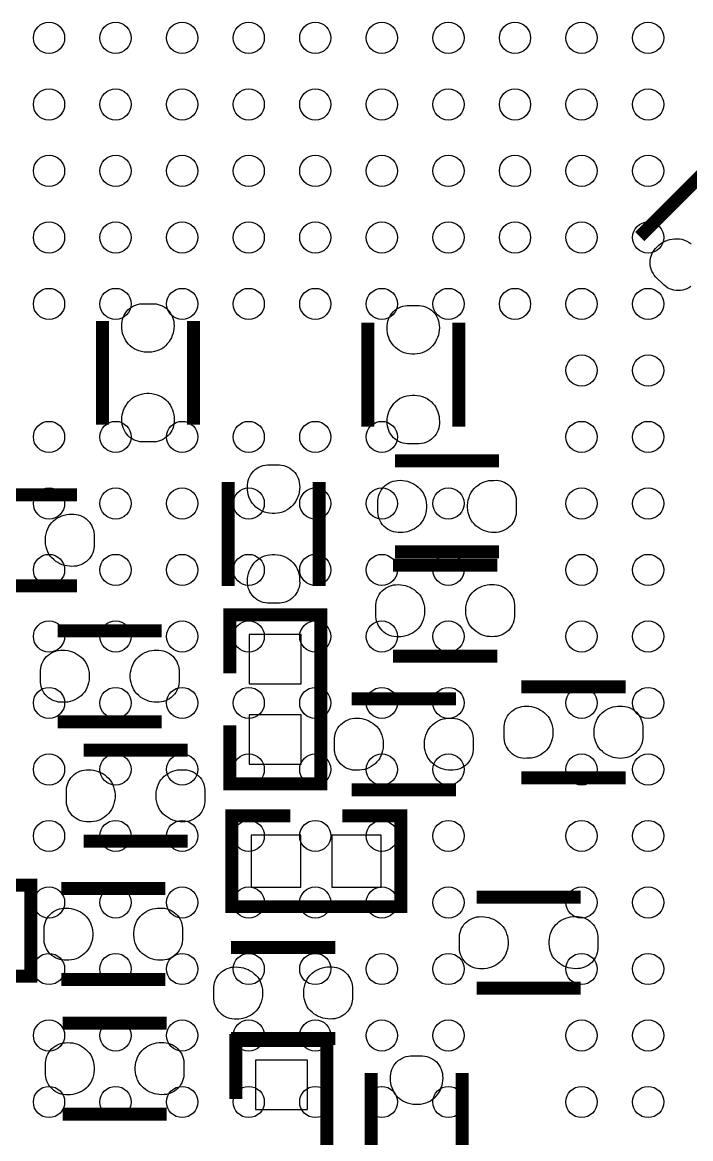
# Model space of a CAD drawing. Extents: x -0.1 to 50, y -4 to 55.
# Drawn here: x 21.72 to 28.24, y 26.01 to 36.92 of the extents above; entities that cross this region are included whole.
import ezdxf

# ---------------------------------------------------------------- set-up
doc = ezdxf.new("R2010")
doc.units = 0
for name, color, linetype in [('PG_ASSEMBLY_BOTTOM', 40, 'CONTINUOUS'), ('PIN_BOTTOM', 242, 'CONTINUOUS'), ('PIN_TOP', 84, 'CONTINUOUS')]:
    doc.layers.add(name, color=color, linetype=linetype)

msp = doc.modelspace()

# ---------------------------------------------------------------- linework, layer by layer
at = {"layer": 'PG_ASSEMBLY_BOTTOM', "const_width": 0.127}
for points in [[(28.465526, 35.547808), (27.74696, 34.829242)], [(22.500082, 34.005774), (22.500082, 32.989774)], [(23.389082, 32.989774), (23.389082, 34.005774)], [(25.090882, 33.988248), (25.090882, 32.972248)], [(25.979882, 32.972248), (25.979882, 33.988248)], [(26.373582, 32.636714), (25.357582, 32.636714)], [(23.726648, 32.430466), (23.726648, 31.414466)], [(24.615648, 31.414466), (24.615648, 32.430466)], [(22.250146, 32.30499), (21.234146, 32.30499)], [(25.357582, 31.747714), (26.373582, 31.747714)], [(26.35504, 31.617412), (25.33904, 31.617412)], [(21.234146, 31.41599), (22.250146, 31.41599)], [(23.743158, 30.052772), (23.743158, 29.481272), (24.632158, 29.481272), (24.632158, 31.132272), (23.743158, 31.132272), (23.743158, 30.560772)], [(23.079964, 30.976824), (22.063964, 30.976824)], [(25.33904, 30.728412), (26.35504, 30.728412)], [(27.608022, 30.4292), (26.592022, 30.4292)], [(25.951434, 30.31236), (24.935434, 30.31236)], [(22.063964, 30.087824), (23.079964, 30.087824)], [(23.331424, 29.808424), (22.315424, 29.808424)], [(26.592022, 29.5402), (27.608022, 29.5402)], [(24.935434, 29.42336), (25.951434, 29.42336)], [(24.334216, 29.169106), (23.762716, 29.169106), (23.762716, 28.280106), (25.413716, 28.280106), (25.413716, 29.169106), (24.842216, 29.169106)], [(22.315424, 28.919424), (23.331424, 28.919424)], [(21.228558, 27.599894), (21.800058, 27.599894), (21.800058, 28.488894), (20.149058, 28.488894), (20.149058, 27.599894), (20.720558, 27.599894)], [(23.113746, 28.456128), (22.097746, 28.456128)], [(27.169618, 28.372816), (26.153618, 28.372816)], [(24.772874, 27.880818), (23.756874, 27.880818)], [(22.097746, 27.567128), (23.113746, 27.567128)], [(26.153618, 27.483816), (27.169618, 27.483816)], [(23.128224, 27.141424), (22.112224, 27.141424)], [(23.756874, 26.991818), (24.772874, 26.991818)], [(23.802848, 25.89149), (23.802848, 25.31999), (24.691848, 25.31999), (24.691848, 26.97099), (23.802848, 26.97099), (23.802848, 26.39949)], [(25.123648, 26.653236), (25.123648, 25.637236)], [(26.012648, 25.637236), (26.012648, 26.653236)], [(22.112224, 26.252424), (23.128224, 26.252424)]]:
    msp.add_lwpolyline(points, dxfattribs=at)
at = {"layer": 'PIN_BOTTOM'}
msp.add_lwpolyline([(28.245308, 34.341308), (28.22702, 34.32937), (28.20797, 34.319464), (28.187396, 34.31159), (28.166568, 34.305748), (28.145232, 34.302446), (28.123388, 34.301176), (28.101544, 34.302192), (28.080208, 34.305748), (28.059126, 34.311336), (28.038806, 34.318956), (28.019248, 34.328862), (28.001214, 34.3408), (27.984196, 34.354516), (27.9019, 34.437066), (27.888184, 34.453576), (27.8765, 34.47161), (27.866594, 34.490914), (27.858974, 34.510726), (27.853132, 34.531554), (27.849576, 34.55289), (27.848306, 34.574226), (27.849322, 34.595816), (27.852624, 34.616898), (27.857958, 34.637726), (27.865324, 34.658046), (27.874976, 34.67735), (27.88666, 34.695384), (27.899868, 34.712402), (27.91587, 34.730182), (27.93365, 34.746184), (27.9527, 34.760916), (27.973274, 34.77387), (27.994864, 34.784792), (28.017216, 34.793682), (28.040076, 34.80054), (28.063698, 34.805366), (28.087574, 34.807906), (28.111704, 34.808668), (28.135834, 34.80689), (28.159456, 34.802826), (28.18384, 34.794698), (28.207208, 34.784284), (28.229306, 34.771838), (28.250642, 34.75736)], dxfattribs=at)
for points in [[(23.198328, 33.980374), (23.199598, 33.956244), (23.198328, 33.932368), (23.19528, 33.908492), (23.189946, 33.88487), (23.182326, 33.86201), (23.172928, 33.839912), (23.161498, 33.81883), (23.14829, 33.798764), (23.13305, 33.779968), (23.11654, 33.762442), (23.098252, 33.746694), (23.078694, 33.732724), (23.055834, 33.721294), (23.031958, 33.71215), (23.00732, 33.705292), (22.982174, 33.700466), (22.956774, 33.69818), (22.931374, 33.69818), (22.905974, 33.700466), (22.880828, 33.705292), (22.85619, 33.71215), (22.832314, 33.721294), (22.809454, 33.732724), (22.789642, 33.746186), (22.7711, 33.761426), (22.754082, 33.778444), (22.738842, 33.79724), (22.72538, 33.817052), (22.71395, 33.838388), (22.704552, 33.860486), (22.69744, 33.883346), (22.692614, 33.906968), (22.690074, 33.930844), (22.68982, 33.954974), (22.689566, 33.976818), (22.691852, 33.998408), (22.69617, 34.019744), (22.702774, 34.040318), (22.711664, 34.060384), (22.722332, 34.07918), (22.735032, 34.096706), (22.74951, 34.112962), (22.765766, 34.127694), (22.783292, 34.140394), (22.802088, 34.151316), (22.8219, 34.160206), (22.842728, 34.167064), (22.864064, 34.171382), (22.885654, 34.173668), (23.00224, 34.173668), (23.023576, 34.171636), (23.044658, 34.167064), (23.065232, 34.16046), (23.08479, 34.151824), (23.103586, 34.141156), (23.121112, 34.12871), (23.137114, 34.114486), (23.151592, 34.098484), (23.164292, 34.081212), (23.175214, 34.06267), (23.184358, 34.043112), (23.191216, 34.022792), (23.195788, 34.00171)], [(25.789128, 33.962848), (25.790398, 33.938718), (25.789128, 33.914842), (25.78608, 33.890966), (25.780746, 33.867344), (25.773126, 33.844484), (25.763728, 33.822386), (25.752298, 33.801304), (25.73909, 33.781238), (25.72385, 33.762442), (25.70734, 33.744916), (25.689052, 33.729168), (25.669494, 33.715198), (25.646634, 33.703768), (25.622758, 33.694624), (25.59812, 33.687766), (25.572974, 33.68294), (25.547574, 33.680654), (25.522174, 33.680654), (25.496774, 33.68294), (25.471628, 33.687766), (25.44699, 33.694624), (25.423114, 33.703768), (25.400254, 33.715198), (25.380442, 33.72866), (25.3619, 33.7439), (25.344882, 33.760918), (25.329642, 33.779714), (25.31618, 33.799526), (25.30475, 33.820862), (25.295352, 33.84296), (25.28824, 33.86582), (25.283414, 33.889442), (25.280874, 33.913318), (25.28062, 33.937448), (25.280366, 33.959292), (25.282652, 33.980882), (25.28697, 34.002218), (25.293574, 34.022792), (25.302464, 34.042858), (25.313132, 34.061654), (25.325832, 34.07918), (25.34031, 34.095436), (25.356566, 34.110168), (25.374092, 34.122868), (25.392888, 34.13379), (25.4127, 34.14268), (25.433528, 34.149538), (25.454864, 34.153856), (25.476454, 34.156142), (25.59304, 34.156142), (25.614376, 34.15411), (25.635458, 34.149538), (25.656032, 34.142934), (25.67559, 34.134298), (25.694386, 34.12363), (25.711912, 34.111184), (25.727914, 34.09696), (25.742392, 34.080958), (25.755092, 34.063686), (25.766014, 34.045144), (25.775158, 34.025586), (25.782016, 34.005266), (25.786588, 33.984184)], [(22.690836, 33.015174), (22.689566, 33.039304), (22.690836, 33.06318), (22.693884, 33.087056), (22.699218, 33.110678), (22.706838, 33.133538), (22.716236, 33.155636), (22.727666, 33.176718), (22.740874, 33.196784), (22.756114, 33.21558), (22.772624, 33.233106), (22.790912, 33.248854), (22.81047, 33.262824), (22.83333, 33.274254), (22.857206, 33.283398), (22.881844, 33.290256), (22.90699, 33.295082), (22.93239, 33.297368), (22.95779, 33.297368), (22.98319, 33.295082), (23.008336, 33.290256), (23.032974, 33.283398), (23.05685, 33.274254), (23.07971, 33.262824), (23.099522, 33.249362), (23.118064, 33.234122), (23.135082, 33.217104), (23.150322, 33.198308), (23.163784, 33.178496), (23.175214, 33.15716), (23.184612, 33.135062), (23.191724, 33.112202), (23.19655, 33.08858), (23.19909, 33.064704), (23.199344, 33.040574), (23.199598, 33.01873), (23.197312, 32.99714), (23.192994, 32.975804), (23.18639, 32.95523), (23.1775, 32.935164), (23.166832, 32.916368), (23.154132, 32.898842), (23.139654, 32.882586), (23.123398, 32.867854), (23.105872, 32.855154), (23.087076, 32.844232), (23.067264, 32.835342), (23.046436, 32.828484), (23.0251, 32.824166), (23.00351, 32.82188), (22.886924, 32.82188), (22.865588, 32.823912), (22.844506, 32.828484), (22.823932, 32.835088), (22.804374, 32.843724), (22.785578, 32.854392), (22.768052, 32.866838), (22.75205, 32.881062), (22.737572, 32.897064), (22.724872, 32.914336), (22.71395, 32.932878), (22.704806, 32.952436), (22.697948, 32.972756), (22.693376, 32.993838)], [(25.281636, 32.997648), (25.280366, 33.021778), (25.281636, 33.045654), (25.284684, 33.06953), (25.290018, 33.093152), (25.297638, 33.116012), (25.307036, 33.13811), (25.318466, 33.159192), (25.331674, 33.179258), (25.346914, 33.198054), (25.363424, 33.21558), (25.381712, 33.231328), (25.40127, 33.245298), (25.42413, 33.256728), (25.448006, 33.265872), (25.472644, 33.27273), (25.49779, 33.277556), (25.52319, 33.279842), (25.54859, 33.279842), (25.57399, 33.277556), (25.599136, 33.27273), (25.623774, 33.265872), (25.64765, 33.256728), (25.67051, 33.245298), (25.690322, 33.231836), (25.708864, 33.216596), (25.725882, 33.199578), (25.741122, 33.180782), (25.754584, 33.16097), (25.766014, 33.139634), (25.775412, 33.117536), (25.782524, 33.094676), (25.78735, 33.071054), (25.78989, 33.047178), (25.790144, 33.023048), (25.790398, 33.001204), (25.788112, 32.979614), (25.783794, 32.958278), (25.77719, 32.937704), (25.7683, 32.917638), (25.757632, 32.898842), (25.744932, 32.881316), (25.730454, 32.86506), (25.714198, 32.850328), (25.696672, 32.837628), (25.677876, 32.826706), (25.658064, 32.817816), (25.637236, 32.810958), (25.6159, 32.80664), (25.59431, 32.804354), (25.477724, 32.804354), (25.456388, 32.806386), (25.435306, 32.810958), (25.414732, 32.817562), (25.395174, 32.826198), (25.376378, 32.836866), (25.358852, 32.849312), (25.34285, 32.863536), (25.328372, 32.879538), (25.315672, 32.89681), (25.30475, 32.915352), (25.295606, 32.93491), (25.288748, 32.95523), (25.284176, 32.976312)], [(24.424894, 32.405066), (24.426164, 32.380936), (24.424894, 32.35706), (24.421846, 32.333184), (24.416512, 32.309562), (24.408892, 32.286702), (24.399494, 32.264604), (24.388064, 32.243522), (24.374856, 32.223456), (24.359616, 32.20466), (24.343106, 32.187134), (24.324818, 32.171386), (24.30526, 32.157416), (24.2824, 32.145986), (24.258524, 32.136842), (24.233886, 32.129984), (24.20874, 32.125158), (24.18334, 32.122872), (24.15794, 32.122872), (24.13254, 32.125158), (24.107394, 32.129984), (24.082756, 32.136842), (24.05888, 32.145986), (24.03602, 32.157416), (24.016208, 32.170878), (23.997666, 32.186118), (23.980648, 32.203136), (23.965408, 32.221932), (23.951946, 32.241744), (23.940516, 32.26308), (23.931118, 32.285178), (23.924006, 32.308038), (23.91918, 32.33166), (23.91664, 32.355536), (23.916386, 32.379666), (23.916132, 32.40151), (23.918418, 32.4231), (23.922736, 32.444436), (23.92934, 32.46501), (23.93823, 32.485076), (23.948898, 32.503872), (23.961598, 32.521398), (23.976076, 32.537654), (23.992332, 32.552386), (24.009858, 32.565086), (24.028654, 32.576008), (24.048466, 32.584898), (24.069294, 32.591756), (24.09063, 32.596074), (24.11222, 32.59836), (24.228806, 32.59836), (24.250142, 32.596328), (24.271224, 32.591756), (24.291798, 32.585152), (24.311356, 32.576516), (24.330152, 32.565848), (24.347678, 32.553402), (24.36368, 32.539178), (24.378158, 32.523176), (24.390858, 32.505904), (24.40178, 32.487362), (24.410924, 32.467804), (24.417782, 32.447484), (24.422354, 32.426402)], [(25.382982, 32.44596), (25.407112, 32.44723), (25.430988, 32.44596), (25.454864, 32.442912), (25.478486, 32.437578), (25.501346, 32.429958), (25.523444, 32.42056), (25.544526, 32.40913), (25.564592, 32.395922), (25.583388, 32.380682), (25.600914, 32.364172), (25.616662, 32.345884), (25.630632, 32.326326), (25.642062, 32.303466), (25.651206, 32.27959), (25.658064, 32.254952), (25.66289, 32.229806), (25.665176, 32.204406), (25.665176, 32.179006), (25.66289, 32.153606), (25.658064, 32.12846), (25.651206, 32.103822), (25.642062, 32.079946), (25.630632, 32.057086), (25.61717, 32.037274), (25.60193, 32.018732), (25.584912, 32.001714), (25.566116, 31.986474), (25.546304, 31.973012), (25.524968, 31.961582), (25.50287, 31.952184), (25.48001, 31.945072), (25.456388, 31.940246), (25.432512, 31.937706), (25.408382, 31.937452), (25.386538, 31.937198), (25.364948, 31.939484), (25.343612, 31.943802), (25.323038, 31.950406), (25.302972, 31.959296), (25.284176, 31.969964), (25.26665, 31.982664), (25.250394, 31.997142), (25.235662, 32.013398), (25.222962, 32.030924), (25.21204, 32.04972), (25.20315, 32.069532), (25.196292, 32.09036), (25.191974, 32.111696), (25.189688, 32.133286), (25.189688, 32.249872), (25.19172, 32.271208), (25.196292, 32.29229), (25.202896, 32.312864), (25.211532, 32.332422), (25.2222, 32.351218), (25.234646, 32.368744), (25.24887, 32.384746), (25.264872, 32.399224), (25.282144, 32.411924), (25.300686, 32.422846), (25.320244, 32.43199), (25.340564, 32.438848), (25.361646, 32.44342)], [(26.348182, 31.938468), (26.324052, 31.937198), (26.300176, 31.938468), (26.2763, 31.941516), (26.252678, 31.94685), (26.229818, 31.95447), (26.20772, 31.963868), (26.186638, 31.975298), (26.166572, 31.988506), (26.147776, 32.003746), (26.13025, 32.020256), (26.114502, 32.038544), (26.100532, 32.058102), (26.089102, 32.080962), (26.079958, 32.104838), (26.0731, 32.129476), (26.068274, 32.154622), (26.065988, 32.180022), (26.065988, 32.205422), (26.068274, 32.230822), (26.0731, 32.255968), (26.079958, 32.280606), (26.089102, 32.304482), (26.100532, 32.327342), (26.113994, 32.347154), (26.129234, 32.365696), (26.146252, 32.382714), (26.165048, 32.397954), (26.18486, 32.411416), (26.206196, 32.422846), (26.228294, 32.432244), (26.251154, 32.439356), (26.274776, 32.444182), (26.298652, 32.446722), (26.322782, 32.446976), (26.344626, 32.44723), (26.366216, 32.444944), (26.387552, 32.440626), (26.408126, 32.434022), (26.428192, 32.425132), (26.446988, 32.414464), (26.464514, 32.401764), (26.48077, 32.387286), (26.495502, 32.37103), (26.508202, 32.353504), (26.519124, 32.334708), (26.528014, 32.314896), (26.534872, 32.294068), (26.53919, 32.272732), (26.541476, 32.251142), (26.541476, 32.134556), (26.539444, 32.11322), (26.534872, 32.092138), (26.528268, 32.071564), (26.519632, 32.052006), (26.508964, 32.03321), (26.496518, 32.015684), (26.482294, 31.999682), (26.466292, 31.985204), (26.44902, 31.972504), (26.430478, 31.961582), (26.41092, 31.952438), (26.3906, 31.94558), (26.369518, 31.941008)], [(22.224746, 31.606744), (22.200616, 31.605474), (22.17674, 31.606744), (22.152864, 31.609792), (22.129242, 31.615126), (22.106382, 31.622746), (22.084284, 31.632144), (22.063202, 31.643574), (22.043136, 31.656782), (22.02434, 31.672022), (22.006814, 31.688532), (21.991066, 31.70682), (21.977096, 31.726378), (21.965666, 31.749238), (21.956522, 31.773114), (21.949664, 31.797752), (21.944838, 31.822898), (21.942552, 31.848298), (21.942552, 31.873698), (21.944838, 31.899098), (21.949664, 31.924244), (21.956522, 31.948882), (21.965666, 31.972758), (21.977096, 31.995618), (21.990558, 32.01543), (22.005798, 32.033972), (22.022816, 32.05099), (22.041612, 32.06623), (22.061424, 32.079692), (22.08276, 32.091122), (22.104858, 32.10052), (22.127718, 32.107632), (22.15134, 32.112458), (22.175216, 32.114998), (22.199346, 32.115252), (22.22119, 32.115506), (22.24278, 32.11322), (22.264116, 32.108902), (22.28469, 32.102298), (22.304756, 32.093408), (22.323552, 32.08274), (22.341078, 32.07004), (22.357334, 32.055562), (22.372066, 32.039306), (22.384766, 32.02178), (22.395688, 32.002984), (22.404578, 31.983172), (22.411436, 31.962344), (22.415754, 31.941008), (22.41804, 31.919418), (22.41804, 31.802832), (22.416008, 31.781496), (22.411436, 31.760414), (22.404832, 31.73984), (22.396196, 31.720282), (22.385528, 31.701486), (22.373082, 31.68396), (22.358858, 31.667958), (22.342856, 31.65348), (22.325584, 31.64078), (22.307042, 31.629858), (22.287484, 31.620714), (22.267164, 31.613856), (22.246082, 31.609284)], [(23.917402, 31.439866), (23.916132, 31.463996), (23.917402, 31.487872), (23.92045, 31.511748), (23.925784, 31.53537), (23.933404, 31.55823), (23.942802, 31.580328), (23.954232, 31.60141), (23.96744, 31.621476), (23.98268, 31.640272), (23.99919, 31.657798), (24.017478, 31.673546), (24.037036, 31.687516), (24.059896, 31.698946), (24.083772, 31.70809), (24.10841, 31.714948), (24.133556, 31.719774), (24.158956, 31.72206), (24.184356, 31.72206), (24.209756, 31.719774), (24.234902, 31.714948), (24.25954, 31.70809), (24.283416, 31.698946), (24.306276, 31.687516), (24.326088, 31.674054), (24.34463, 31.658814), (24.361648, 31.641796), (24.376888, 31.623), (24.39035, 31.603188), (24.40178, 31.581852), (24.411178, 31.559754), (24.41829, 31.536894), (24.423116, 31.513272), (24.425656, 31.489396), (24.42591, 31.465266), (24.426164, 31.443422), (24.423878, 31.421832), (24.41956, 31.400496), (24.412956, 31.379922), (24.404066, 31.359856), (24.393398, 31.34106), (24.380698, 31.323534), (24.36622, 31.307278), (24.349964, 31.292546), (24.332438, 31.279846), (24.313642, 31.268924), (24.29383, 31.260034), (24.273002, 31.253176), (24.251666, 31.248858), (24.230076, 31.246572), (24.11349, 31.246572), (24.092154, 31.248604), (24.071072, 31.253176), (24.050498, 31.25978), (24.03094, 31.268416), (24.012144, 31.279084), (23.994618, 31.29153), (23.978616, 31.305754), (23.964138, 31.321756), (23.951438, 31.339028), (23.940516, 31.35757), (23.931372, 31.377128), (23.924514, 31.397448), (23.919942, 31.41853)], [(25.36444, 31.426658), (25.38857, 31.427928), (25.412446, 31.426658), (25.436322, 31.42361), (25.459944, 31.418276), (25.482804, 31.410656), (25.504902, 31.401258), (25.525984, 31.389828), (25.54605, 31.37662), (25.564846, 31.36138), (25.582372, 31.34487), (25.59812, 31.326582), (25.61209, 31.307024), (25.62352, 31.284164), (25.632664, 31.260288), (25.639522, 31.23565), (25.644348, 31.210504), (25.646634, 31.185104), (25.646634, 31.159704), (25.644348, 31.134304), (25.639522, 31.109158), (25.632664, 31.08452), (25.62352, 31.060644), (25.61209, 31.037784), (25.598628, 31.017972), (25.583388, 30.99943), (25.56637, 30.982412), (25.547574, 30.967172), (25.527762, 30.95371), (25.506426, 30.94228), (25.484328, 30.932882), (25.461468, 30.92577), (25.437846, 30.920944), (25.41397, 30.918404), (25.38984, 30.91815), (25.367996, 30.917896), (25.346406, 30.920182), (25.32507, 30.9245), (25.304496, 30.931104), (25.28443, 30.939994), (25.265634, 30.950662), (25.248108, 30.963362), (25.231852, 30.97784), (25.21712, 30.994096), (25.20442, 31.011622), (25.193498, 31.030418), (25.184608, 31.05023), (25.17775, 31.071058), (25.173432, 31.092394), (25.171146, 31.113984), (25.171146, 31.23057), (25.173178, 31.251906), (25.17775, 31.272988), (25.184354, 31.293562), (25.19299, 31.31312), (25.203658, 31.331916), (25.216104, 31.349442), (25.230328, 31.365444), (25.24633, 31.379922), (25.263602, 31.392622), (25.282144, 31.403544), (25.301702, 31.412688), (25.322022, 31.419546), (25.343104, 31.424118)], [(26.32964, 30.919166), (26.30551, 30.917896), (26.281634, 30.919166), (26.257758, 30.922214), (26.234136, 30.927548), (26.211276, 30.935168), (26.189178, 30.944566), (26.168096, 30.955996), (26.14803, 30.969204), (26.129234, 30.984444), (26.111708, 31.000954), (26.09596, 31.019242), (26.08199, 31.0388), (26.07056, 31.06166), (26.061416, 31.085536), (26.054558, 31.110174), (26.049732, 31.13532), (26.047446, 31.16072), (26.047446, 31.18612), (26.049732, 31.21152), (26.054558, 31.236666), (26.061416, 31.261304), (26.07056, 31.28518), (26.08199, 31.30804), (26.095452, 31.327852), (26.110692, 31.346394), (26.12771, 31.363412), (26.146506, 31.378652), (26.166318, 31.392114), (26.187654, 31.403544), (26.209752, 31.412942), (26.232612, 31.420054), (26.256234, 31.42488), (26.28011, 31.42742), (26.30424, 31.427674), (26.326084, 31.427928), (26.347674, 31.425642), (26.36901, 31.421324), (26.389584, 31.41472), (26.40965, 31.40583), (26.428446, 31.395162), (26.445972, 31.382462), (26.462228, 31.367984), (26.47696, 31.351728), (26.48966, 31.334202), (26.500582, 31.315406), (26.509472, 31.295594), (26.51633, 31.274766), (26.520648, 31.25343), (26.522934, 31.23184), (26.522934, 31.115254), (26.520902, 31.093918), (26.51633, 31.072836), (26.509726, 31.052262), (26.50109, 31.032704), (26.490422, 31.013908), (26.477976, 30.996382), (26.463752, 30.98038), (26.44775, 30.965902), (26.430478, 30.953202), (26.411936, 30.94228), (26.392378, 30.933136), (26.372058, 30.926278), (26.350976, 30.921706)], [(24.441658, 30.941772), (23.933658, 30.941772), (23.933658, 30.459172), (24.441658, 30.459172)], [(22.089364, 30.78607), (22.113494, 30.78734), (22.13737, 30.78607), (22.161246, 30.783022), (22.184868, 30.777688), (22.207728, 30.770068), (22.229826, 30.76067), (22.250908, 30.74924), (22.270974, 30.736032), (22.28977, 30.720792), (22.307296, 30.704282), (22.323044, 30.685994), (22.337014, 30.666436), (22.348444, 30.643576), (22.357588, 30.6197), (22.364446, 30.595062), (22.369272, 30.569916), (22.371558, 30.544516), (22.371558, 30.519116), (22.369272, 30.493716), (22.364446, 30.46857), (22.357588, 30.443932), (22.348444, 30.420056), (22.337014, 30.397196), (22.323552, 30.377384), (22.308312, 30.358842), (22.291294, 30.341824), (22.272498, 30.326584), (22.252686, 30.313122), (22.23135, 30.301692), (22.209252, 30.292294), (22.186392, 30.285182), (22.16277, 30.280356), (22.138894, 30.277816), (22.114764, 30.277562), (22.09292, 30.277308), (22.07133, 30.279594), (22.049994, 30.283912), (22.02942, 30.290516), (22.009354, 30.299406), (21.990558, 30.310074), (21.973032, 30.322774), (21.956776, 30.337252), (21.942044, 30.353508), (21.929344, 30.371034), (21.918422, 30.38983), (21.909532, 30.409642), (21.902674, 30.43047), (21.898356, 30.451806), (21.89607, 30.473396), (21.89607, 30.589982), (21.898102, 30.611318), (21.902674, 30.6324), (21.909278, 30.652974), (21.917914, 30.672532), (21.928582, 30.691328), (21.941028, 30.708854), (21.955252, 30.724856), (21.971254, 30.739334), (21.988526, 30.752034), (22.007068, 30.762956), (22.026626, 30.7721), (22.046946, 30.778958), (22.068028, 30.78353)], [(23.054564, 30.278578), (23.030434, 30.277308), (23.006558, 30.278578), (22.982682, 30.281626), (22.95906, 30.28696), (22.9362, 30.29458), (22.914102, 30.303978), (22.89302, 30.315408), (22.872954, 30.328616), (22.854158, 30.343856), (22.836632, 30.360366), (22.820884, 30.378654), (22.806914, 30.398212), (22.795484, 30.421072), (22.78634, 30.444948), (22.779482, 30.469586), (22.774656, 30.494732), (22.77237, 30.520132), (22.77237, 30.545532), (22.774656, 30.570932), (22.779482, 30.596078), (22.78634, 30.620716), (22.795484, 30.644592), (22.806914, 30.667452), (22.820376, 30.687264), (22.835616, 30.705806), (22.852634, 30.722824), (22.87143, 30.738064), (22.891242, 30.751526), (22.912578, 30.762956), (22.934676, 30.772354), (22.957536, 30.779466), (22.981158, 30.784292), (23.005034, 30.786832), (23.029164, 30.787086), (23.051008, 30.78734), (23.072598, 30.785054), (23.093934, 30.780736), (23.114508, 30.774132), (23.134574, 30.765242), (23.15337, 30.754574), (23.170896, 30.741874), (23.187152, 30.727396), (23.201884, 30.71114), (23.214584, 30.693614), (23.225506, 30.674818), (23.234396, 30.655006), (23.241254, 30.634178), (23.245572, 30.612842), (23.247858, 30.591252), (23.247858, 30.474666), (23.245826, 30.45333), (23.241254, 30.432248), (23.23465, 30.411674), (23.226014, 30.392116), (23.215346, 30.37332), (23.2029, 30.355794), (23.188676, 30.339792), (23.172674, 30.325314), (23.155402, 30.312614), (23.13686, 30.301692), (23.117302, 30.292548), (23.096982, 30.28569), (23.0759, 30.281118)], [(26.617422, 30.238446), (26.641552, 30.239716), (26.665428, 30.238446), (26.689304, 30.235398), (26.712926, 30.230064), (26.735786, 30.222444), (26.757884, 30.213046), (26.778966, 30.201616), (26.799032, 30.188408), (26.817828, 30.173168), (26.835354, 30.156658), (26.851102, 30.13837), (26.865072, 30.118812), (26.876502, 30.095952), (26.885646, 30.072076), (26.892504, 30.047438), (26.89733, 30.022292), (26.899616, 29.996892), (26.899616, 29.971492), (26.89733, 29.946092), (26.892504, 29.920946), (26.885646, 29.896308), (26.876502, 29.872432), (26.865072, 29.849572), (26.85161, 29.82976), (26.83637, 29.811218), (26.819352, 29.7942), (26.800556, 29.77896), (26.780744, 29.765498), (26.759408, 29.754068), (26.73731, 29.74467), (26.71445, 29.737558), (26.690828, 29.732732), (26.666952, 29.730192), (26.642822, 29.729938), (26.620978, 29.729684), (26.599388, 29.73197), (26.578052, 29.736288), (26.557478, 29.742892), (26.537412, 29.751782), (26.518616, 29.76245), (26.50109, 29.77515), (26.484834, 29.789628), (26.470102, 29.805884), (26.457402, 29.82341), (26.44648, 29.842206), (26.43759, 29.862018), (26.430732, 29.882846), (26.426414, 29.904182), (26.424128, 29.925772), (26.424128, 30.042358), (26.42616, 30.063694), (26.430732, 30.084776), (26.437336, 30.10535), (26.445972, 30.124908), (26.45664, 30.143704), (26.469086, 30.16123), (26.48331, 30.177232), (26.499312, 30.19171), (26.516584, 30.20441), (26.535126, 30.215332), (26.554684, 30.224476), (26.575004, 30.231334), (26.596086, 30.235906)], [(27.582622, 29.730954), (27.558492, 29.729684), (27.534616, 29.730954), (27.51074, 29.734002), (27.487118, 29.739336), (27.464258, 29.746956), (27.44216, 29.756354), (27.421078, 29.767784), (27.401012, 29.780992), (27.382216, 29.796232), (27.36469, 29.812742), (27.348942, 29.83103), (27.334972, 29.850588), (27.323542, 29.873448), (27.314398, 29.897324), (27.30754, 29.921962), (27.302714, 29.947108), (27.300428, 29.972508), (27.300428, 29.997908), (27.302714, 30.023308), (27.30754, 30.048454), (27.314398, 30.073092), (27.323542, 30.096968), (27.334972, 30.119828), (27.348434, 30.13964), (27.363674, 30.158182), (27.380692, 30.1752), (27.399488, 30.19044), (27.4193, 30.203902), (27.440636, 30.215332), (27.462734, 30.22473), (27.485594, 30.231842), (27.509216, 30.236668), (27.533092, 30.239208), (27.557222, 30.239462), (27.579066, 30.239716), (27.600656, 30.23743), (27.621992, 30.233112), (27.642566, 30.226508), (27.662632, 30.217618), (27.681428, 30.20695), (27.698954, 30.19425), (27.71521, 30.179772), (27.729942, 30.163516), (27.742642, 30.14599), (27.753564, 30.127194), (27.762454, 30.107382), (27.769312, 30.086554), (27.77363, 30.065218), (27.775916, 30.043628), (27.775916, 29.927042), (27.773884, 29.905706), (27.769312, 29.884624), (27.762708, 29.86405), (27.754072, 29.844492), (27.743404, 29.825696), (27.730958, 29.80817), (27.716734, 29.792168), (27.700732, 29.77769), (27.68346, 29.76499), (27.664918, 29.754068), (27.64536, 29.744924), (27.62504, 29.738066), (27.603958, 29.733494)], [(24.441658, 30.154372), (23.933658, 30.154372), (23.933658, 29.671772), (24.441658, 29.671772)], [(24.960834, 30.121606), (24.984964, 30.122876), (25.00884, 30.121606), (25.032716, 30.118558), (25.056338, 30.113224), (25.079198, 30.105604), (25.101296, 30.096206), (25.122378, 30.084776), (25.142444, 30.071568), (25.16124, 30.056328), (25.178766, 30.039818), (25.194514, 30.02153), (25.208484, 30.001972), (25.219914, 29.979112), (25.229058, 29.955236), (25.235916, 29.930598), (25.240742, 29.905452), (25.243028, 29.880052), (25.243028, 29.854652), (25.240742, 29.829252), (25.235916, 29.804106), (25.229058, 29.779468), (25.219914, 29.755592), (25.208484, 29.732732), (25.195022, 29.71292), (25.179782, 29.694378), (25.162764, 29.67736), (25.143968, 29.66212), (25.124156, 29.648658), (25.10282, 29.637228), (25.080722, 29.62783), (25.057862, 29.620718), (25.03424, 29.615892), (25.010364, 29.613352), (24.986234, 29.613098), (24.96439, 29.612844), (24.9428, 29.61513), (24.921464, 29.619448), (24.90089, 29.626052), (24.880824, 29.634942), (24.862028, 29.64561), (24.844502, 29.65831), (24.828246, 29.672788), (24.813514, 29.689044), (24.800814, 29.70657), (24.789892, 29.725366), (24.781002, 29.745178), (24.774144, 29.766006), (24.769826, 29.787342), (24.76754, 29.808932), (24.76754, 29.925518), (24.769572, 29.946854), (24.774144, 29.967936), (24.780748, 29.98851), (24.789384, 30.008068), (24.800052, 30.026864), (24.812498, 30.04439), (24.826722, 30.060392), (24.842724, 30.07487), (24.859996, 30.08757), (24.878538, 30.098492), (24.898096, 30.107636), (24.918416, 30.114494), (24.939498, 30.119066)], [(25.926034, 29.614114), (25.901904, 29.612844), (25.878028, 29.614114), (25.854152, 29.617162), (25.83053, 29.622496), (25.80767, 29.630116), (25.785572, 29.639514), (25.76449, 29.650944), (25.744424, 29.664152), (25.725628, 29.679392), (25.708102, 29.695902), (25.692354, 29.71419), (25.678384, 29.733748), (25.666954, 29.756608), (25.65781, 29.780484), (25.650952, 29.805122), (25.646126, 29.830268), (25.64384, 29.855668), (25.64384, 29.881068), (25.646126, 29.906468), (25.650952, 29.931614), (25.65781, 29.956252), (25.666954, 29.980128), (25.678384, 30.002988), (25.691846, 30.0228), (25.707086, 30.041342), (25.724104, 30.05836), (25.7429, 30.0736), (25.762712, 30.087062), (25.784048, 30.098492), (25.806146, 30.10789), (25.829006, 30.115002), (25.852628, 30.119828), (25.876504, 30.122368), (25.900634, 30.122622), (25.922478, 30.122876), (25.944068, 30.12059), (25.965404, 30.116272), (25.985978, 30.109668), (26.006044, 30.100778), (26.02484, 30.09011), (26.042366, 30.07741), (26.058622, 30.062932), (26.073354, 30.046676), (26.086054, 30.02915), (26.096976, 30.010354), (26.105866, 29.990542), (26.112724, 29.969714), (26.117042, 29.948378), (26.119328, 29.926788), (26.119328, 29.810202), (26.117296, 29.788866), (26.112724, 29.767784), (26.10612, 29.74721), (26.097484, 29.727652), (26.086816, 29.708856), (26.07437, 29.69133), (26.060146, 29.675328), (26.044144, 29.66085), (26.026872, 29.64815), (26.00833, 29.637228), (25.988772, 29.628084), (25.968452, 29.621226), (25.94737, 29.616654)], [(22.340824, 29.61767), (22.364954, 29.61894), (22.38883, 29.61767), (22.412706, 29.614622), (22.436328, 29.609288), (22.459188, 29.601668), (22.481286, 29.59227), (22.502368, 29.58084), (22.522434, 29.567632), (22.54123, 29.552392), (22.558756, 29.535882), (22.574504, 29.517594), (22.588474, 29.498036), (22.599904, 29.475176), (22.609048, 29.4513), (22.615906, 29.426662), (22.620732, 29.401516), (22.623018, 29.376116), (22.623018, 29.350716), (22.620732, 29.325316), (22.615906, 29.30017), (22.609048, 29.275532), (22.599904, 29.251656), (22.588474, 29.228796), (22.575012, 29.208984), (22.559772, 29.190442), (22.542754, 29.173424), (22.523958, 29.158184), (22.504146, 29.144722), (22.48281, 29.133292), (22.460712, 29.123894), (22.437852, 29.116782), (22.41423, 29.111956), (22.390354, 29.109416), (22.366224, 29.109162), (22.34438, 29.108908), (22.32279, 29.111194), (22.301454, 29.115512), (22.28088, 29.122116), (22.260814, 29.131006), (22.242018, 29.141674), (22.224492, 29.154374), (22.208236, 29.168852), (22.193504, 29.185108), (22.180804, 29.202634), (22.169882, 29.22143), (22.160992, 29.241242), (22.154134, 29.26207), (22.149816, 29.283406), (22.14753, 29.304996), (22.14753, 29.421582), (22.149562, 29.442918), (22.154134, 29.464), (22.160738, 29.484574), (22.169374, 29.504132), (22.180042, 29.522928), (22.192488, 29.540454), (22.206712, 29.556456), (22.222714, 29.570934), (22.239986, 29.583634), (22.258528, 29.594556), (22.278086, 29.6037), (22.298406, 29.610558), (22.319488, 29.61513)], [(23.306024, 29.110178), (23.281894, 29.108908), (23.258018, 29.110178), (23.234142, 29.113226), (23.21052, 29.11856), (23.18766, 29.12618), (23.165562, 29.135578), (23.14448, 29.147008), (23.124414, 29.160216), (23.105618, 29.175456), (23.088092, 29.191966), (23.072344, 29.210254), (23.058374, 29.229812), (23.046944, 29.252672), (23.0378, 29.276548), (23.030942, 29.301186), (23.026116, 29.326332), (23.02383, 29.351732), (23.02383, 29.377132), (23.026116, 29.402532), (23.030942, 29.427678), (23.0378, 29.452316), (23.046944, 29.476192), (23.058374, 29.499052), (23.071836, 29.518864), (23.087076, 29.537406), (23.104094, 29.554424), (23.12289, 29.569664), (23.142702, 29.583126), (23.164038, 29.594556), (23.186136, 29.603954), (23.208996, 29.611066), (23.232618, 29.615892), (23.256494, 29.618432), (23.280624, 29.618686), (23.302468, 29.61894), (23.324058, 29.616654), (23.345394, 29.612336), (23.365968, 29.605732), (23.386034, 29.596842), (23.40483, 29.586174), (23.422356, 29.573474), (23.438612, 29.558996), (23.453344, 29.54274), (23.466044, 29.525214), (23.476966, 29.506418), (23.485856, 29.486606), (23.492714, 29.465778), (23.497032, 29.444442), (23.499318, 29.422852), (23.499318, 29.306266), (23.497286, 29.28493), (23.492714, 29.263848), (23.48611, 29.243274), (23.477474, 29.223716), (23.466806, 29.20492), (23.45436, 29.187394), (23.440136, 29.171392), (23.424134, 29.156914), (23.406862, 29.144214), (23.38832, 29.133292), (23.368762, 29.124148), (23.348442, 29.11729), (23.32736, 29.112718)], [(24.435816, 28.470606), (24.435816, 28.978606), (23.953216, 28.978606), (23.953216, 28.470606)], [(25.223216, 28.470606), (25.223216, 28.978606), (24.740616, 28.978606), (24.740616, 28.470606)], [(22.123146, 28.265374), (22.147276, 28.266644), (22.171152, 28.265374), (22.195028, 28.262326), (22.21865, 28.256992), (22.24151, 28.249372), (22.263608, 28.239974), (22.28469, 28.228544), (22.304756, 28.215336), (22.323552, 28.200096), (22.341078, 28.183586), (22.356826, 28.165298), (22.370796, 28.14574), (22.382226, 28.12288), (22.39137, 28.099004), (22.398228, 28.074366), (22.403054, 28.04922), (22.40534, 28.02382), (22.40534, 27.99842), (22.403054, 27.97302), (22.398228, 27.947874), (22.39137, 27.923236), (22.382226, 27.89936), (22.370796, 27.8765), (22.357334, 27.856688), (22.342094, 27.838146), (22.325076, 27.821128), (22.30628, 27.805888), (22.286468, 27.792426), (22.265132, 27.780996), (22.243034, 27.771598), (22.220174, 27.764486), (22.196552, 27.75966), (22.172676, 27.75712), (22.148546, 27.756866), (22.126702, 27.756612), (22.105112, 27.758898), (22.083776, 27.763216), (22.063202, 27.76982), (22.043136, 27.77871), (22.02434, 27.789378), (22.006814, 27.802078), (21.990558, 27.816556), (21.975826, 27.832812), (21.963126, 27.850338), (21.952204, 27.869134), (21.943314, 27.888946), (21.936456, 27.909774), (21.932138, 27.93111), (21.929852, 27.9527), (21.929852, 28.069286), (21.931884, 28.090622), (21.936456, 28.111704), (21.94306, 28.132278), (21.951696, 28.151836), (21.962364, 28.170632), (21.97481, 28.188158), (21.989034, 28.20416), (22.005036, 28.218638), (22.022308, 28.231338), (22.04085, 28.24226), (22.060408, 28.251404), (22.080728, 28.258262), (22.10181, 28.262834)], [(23.088346, 27.757882), (23.064216, 27.756612), (23.04034, 27.757882), (23.016464, 27.76093), (22.992842, 27.766264), (22.969982, 27.773884), (22.947884, 27.783282), (22.926802, 27.794712), (22.906736, 27.80792), (22.88794, 27.82316), (22.870414, 27.83967), (22.854666, 27.857958), (22.840696, 27.877516), (22.829266, 27.900376), (22.820122, 27.924252), (22.813264, 27.94889), (22.808438, 27.974036), (22.806152, 27.999436), (22.806152, 28.024836), (22.808438, 28.050236), (22.813264, 28.075382), (22.820122, 28.10002), (22.829266, 28.123896), (22.840696, 28.146756), (22.854158, 28.166568), (22.869398, 28.18511), (22.886416, 28.202128), (22.905212, 28.217368), (22.925024, 28.23083), (22.94636, 28.24226), (22.968458, 28.251658), (22.991318, 28.25877), (23.01494, 28.263596), (23.038816, 28.266136), (23.062946, 28.26639), (23.08479, 28.266644), (23.10638, 28.264358), (23.127716, 28.26004), (23.14829, 28.253436), (23.168356, 28.244546), (23.187152, 28.233878), (23.204678, 28.221178), (23.220934, 28.2067), (23.235666, 28.190444), (23.248366, 28.172918), (23.259288, 28.154122), (23.268178, 28.13431), (23.275036, 28.113482), (23.279354, 28.092146), (23.28164, 28.070556), (23.28164, 27.95397), (23.279608, 27.932634), (23.275036, 27.911552), (23.268432, 27.890978), (23.259796, 27.87142), (23.249128, 27.852624), (23.236682, 27.835098), (23.222458, 27.819096), (23.206456, 27.804618), (23.189184, 27.791918), (23.170642, 27.780996), (23.151084, 27.771852), (23.130764, 27.764994), (23.109682, 27.760422)], [(26.179018, 28.182062), (26.203148, 28.183332), (26.227024, 28.182062), (26.2509, 28.179014), (26.274522, 28.17368), (26.297382, 28.16606), (26.31948, 28.156662), (26.340562, 28.145232), (26.360628, 28.132024), (26.379424, 28.116784), (26.39695, 28.100274), (26.412698, 28.081986), (26.426668, 28.062428), (26.438098, 28.039568), (26.447242, 28.015692), (26.4541, 27.991054), (26.458926, 27.965908), (26.461212, 27.940508), (26.461212, 27.915108), (26.458926, 27.889708), (26.4541, 27.864562), (26.447242, 27.839924), (26.438098, 27.816048), (26.426668, 27.793188), (26.413206, 27.773376), (26.397966, 27.754834), (26.380948, 27.737816), (26.362152, 27.722576), (26.34234, 27.709114), (26.321004, 27.697684), (26.298906, 27.688286), (26.276046, 27.681174), (26.252424, 27.676348), (26.228548, 27.673808), (26.204418, 27.673554), (26.182574, 27.6733), (26.160984, 27.675586), (26.139648, 27.679904), (26.119074, 27.686508), (26.099008, 27.695398), (26.080212, 27.706066), (26.062686, 27.718766), (26.04643, 27.733244), (26.031698, 27.7495), (26.018998, 27.767026), (26.008076, 27.785822), (25.999186, 27.805634), (25.992328, 27.826462), (25.98801, 27.847798), (25.985724, 27.869388), (25.985724, 27.985974), (25.987756, 28.00731), (25.992328, 28.028392), (25.998932, 28.048966), (26.007568, 28.068524), (26.018236, 28.08732), (26.030682, 28.104846), (26.044906, 28.120848), (26.060908, 28.135326), (26.07818, 28.148026), (26.096722, 28.158948), (26.11628, 28.168092), (26.1366, 28.17495), (26.157682, 28.179522)], [(27.144218, 27.67457), (27.120088, 27.6733), (27.096212, 27.67457), (27.072336, 27.677618), (27.048714, 27.682952), (27.025854, 27.690572), (27.003756, 27.69997), (26.982674, 27.7114), (26.962608, 27.724608), (26.943812, 27.739848), (26.926286, 27.756358), (26.910538, 27.774646), (26.896568, 27.794204), (26.885138, 27.817064), (26.875994, 27.84094), (26.869136, 27.865578), (26.86431, 27.890724), (26.862024, 27.916124), (26.862024, 27.941524), (26.86431, 27.966924), (26.869136, 27.99207), (26.875994, 28.016708), (26.885138, 28.040584), (26.896568, 28.063444), (26.91003, 28.083256), (26.92527, 28.101798), (26.942288, 28.118816), (26.961084, 28.134056), (26.980896, 28.147518), (27.002232, 28.158948), (27.02433, 28.168346), (27.04719, 28.175458), (27.070812, 28.180284), (27.094688, 28.182824), (27.118818, 28.183078), (27.140662, 28.183332), (27.162252, 28.181046), (27.183588, 28.176728), (27.204162, 28.170124), (27.224228, 28.161234), (27.243024, 28.150566), (27.26055, 28.137866), (27.276806, 28.123388), (27.291538, 28.107132), (27.304238, 28.089606), (27.31516, 28.07081), (27.32405, 28.050998), (27.330908, 28.03017), (27.335226, 28.008834), (27.337512, 27.987244), (27.337512, 27.870658), (27.33548, 27.849322), (27.330908, 27.82824), (27.324304, 27.807666), (27.315668, 27.788108), (27.305, 27.769312), (27.292554, 27.751786), (27.27833, 27.735784), (27.262328, 27.721306), (27.245056, 27.708606), (27.226514, 27.697684), (27.206956, 27.68854), (27.186636, 27.681682), (27.165554, 27.67711)], [(23.782274, 27.690064), (23.806404, 27.691334), (23.83028, 27.690064), (23.854156, 27.687016), (23.877778, 27.681682), (23.900638, 27.674062), (23.922736, 27.664664), (23.943818, 27.653234), (23.963884, 27.640026), (23.98268, 27.624786), (24.000206, 27.608276), (24.015954, 27.589988), (24.029924, 27.57043), (24.041354, 27.54757), (24.050498, 27.523694), (24.057356, 27.499056), (24.062182, 27.47391), (24.064468, 27.44851), (24.064468, 27.42311), (24.062182, 27.39771), (24.057356, 27.372564), (24.050498, 27.347926), (24.041354, 27.32405), (24.029924, 27.30119), (24.016462, 27.281378), (24.001222, 27.262836), (23.984204, 27.245818), (23.965408, 27.230578), (23.945596, 27.217116), (23.92426, 27.205686), (23.902162, 27.196288), (23.879302, 27.189176), (23.85568, 27.18435), (23.831804, 27.18181), (23.807674, 27.181556), (23.78583, 27.181302), (23.76424, 27.183588), (23.742904, 27.187906), (23.72233, 27.19451), (23.702264, 27.2034), (23.683468, 27.214068), (23.665942, 27.226768), (23.649686, 27.241246), (23.634954, 27.257502), (23.622254, 27.275028), (23.611332, 27.293824), (23.602442, 27.313636), (23.595584, 27.334464), (23.591266, 27.3558), (23.58898, 27.37739), (23.58898, 27.493976), (23.591012, 27.515312), (23.595584, 27.536394), (23.602188, 27.556968), (23.610824, 27.576526), (23.621492, 27.595322), (23.633938, 27.612848), (23.648162, 27.62885), (23.664164, 27.643328), (23.681436, 27.656028), (23.699978, 27.66695), (23.719536, 27.676094), (23.739856, 27.682952), (23.760938, 27.687524)], [(24.747474, 27.182572), (24.723344, 27.181302), (24.699468, 27.182572), (24.675592, 27.18562), (24.65197, 27.190954), (24.62911, 27.198574), (24.607012, 27.207972), (24.58593, 27.219402), (24.565864, 27.23261), (24.547068, 27.24785), (24.529542, 27.26436), (24.513794, 27.282648), (24.499824, 27.302206), (24.488394, 27.325066), (24.47925, 27.348942), (24.472392, 27.37358), (24.467566, 27.398726), (24.46528, 27.424126), (24.46528, 27.449526), (24.467566, 27.474926), (24.472392, 27.500072), (24.47925, 27.52471), (24.488394, 27.548586), (24.499824, 27.571446), (24.513286, 27.591258), (24.528526, 27.6098), (24.545544, 27.626818), (24.56434, 27.642058), (24.584152, 27.65552), (24.605488, 27.66695), (24.627586, 27.676348), (24.650446, 27.68346), (24.674068, 27.688286), (24.697944, 27.690826), (24.722074, 27.69108), (24.743918, 27.691334), (24.765508, 27.689048), (24.786844, 27.68473), (24.807418, 27.678126), (24.827484, 27.669236), (24.84628, 27.658568), (24.863806, 27.645868), (24.880062, 27.63139), (24.894794, 27.615134), (24.907494, 27.597608), (24.918416, 27.578812), (24.927306, 27.559), (24.934164, 27.538172), (24.938482, 27.516836), (24.940768, 27.495246), (24.940768, 27.37866), (24.938736, 27.357324), (24.934164, 27.336242), (24.92756, 27.315668), (24.918924, 27.29611), (24.908256, 27.277314), (24.89581, 27.259788), (24.881586, 27.243786), (24.865584, 27.229308), (24.848312, 27.216608), (24.82977, 27.205686), (24.810212, 27.196542), (24.789892, 27.189684), (24.76881, 27.185112)], [(22.137624, 26.95067), (22.161754, 26.95194), (22.18563, 26.95067), (22.209506, 26.947622), (22.233128, 26.942288), (22.255988, 26.934668), (22.278086, 26.92527), (22.299168, 26.91384), (22.319234, 26.900632), (22.33803, 26.885392), (22.355556, 26.868882), (22.371304, 26.850594), (22.385274, 26.831036), (22.396704, 26.808176), (22.405848, 26.7843), (22.412706, 26.759662), (22.417532, 26.734516), (22.419818, 26.709116), (22.419818, 26.683716), (22.417532, 26.658316), (22.412706, 26.63317), (22.405848, 26.608532), (22.396704, 26.584656), (22.385274, 26.561796), (22.371812, 26.541984), (22.356572, 26.523442), (22.339554, 26.506424), (22.320758, 26.491184), (22.300946, 26.477722), (22.27961, 26.466292), (22.257512, 26.456894), (22.234652, 26.449782), (22.21103, 26.444956), (22.187154, 26.442416), (22.163024, 26.442162), (22.14118, 26.441908), (22.11959, 26.444194), (22.098254, 26.448512), (22.07768, 26.455116), (22.057614, 26.464006), (22.038818, 26.474674), (22.021292, 26.487374), (22.005036, 26.501852), (21.990304, 26.518108), (21.977604, 26.535634), (21.966682, 26.55443), (21.957792, 26.574242), (21.950934, 26.59507), (21.946616, 26.616406), (21.94433, 26.637996), (21.94433, 26.754582), (21.946362, 26.775918), (21.950934, 26.797), (21.957538, 26.817574), (21.966174, 26.837132), (21.976842, 26.855928), (21.989288, 26.873454), (22.003512, 26.889456), (22.019514, 26.903934), (22.036786, 26.916634), (22.055328, 26.927556), (22.074886, 26.9367), (22.095206, 26.943558), (22.116288, 26.94813)], [(23.102824, 26.443178), (23.078694, 26.441908), (23.054818, 26.443178), (23.030942, 26.446226), (23.00732, 26.45156), (22.98446, 26.45918), (22.962362, 26.468578), (22.94128, 26.480008), (22.921214, 26.493216), (22.902418, 26.508456), (22.884892, 26.524966), (22.869144, 26.543254), (22.855174, 26.562812), (22.843744, 26.585672), (22.8346, 26.609548), (22.827742, 26.634186), (22.822916, 26.659332), (22.82063, 26.684732), (22.82063, 26.710132), (22.822916, 26.735532), (22.827742, 26.760678), (22.8346, 26.785316), (22.843744, 26.809192), (22.855174, 26.832052), (22.868636, 26.851864), (22.883876, 26.870406), (22.900894, 26.887424), (22.91969, 26.902664), (22.939502, 26.916126), (22.960838, 26.927556), (22.982936, 26.936954), (23.005796, 26.944066), (23.029418, 26.948892), (23.053294, 26.951432), (23.077424, 26.951686), (23.099268, 26.95194), (23.120858, 26.949654), (23.142194, 26.945336), (23.162768, 26.938732), (23.182834, 26.929842), (23.20163, 26.919174), (23.219156, 26.906474), (23.235412, 26.891996), (23.250144, 26.87574), (23.262844, 26.858214), (23.273766, 26.839418), (23.282656, 26.819606), (23.289514, 26.798778), (23.293832, 26.777442), (23.296118, 26.755852), (23.296118, 26.639266), (23.294086, 26.61793), (23.289514, 26.596848), (23.28291, 26.576274), (23.274274, 26.556716), (23.263606, 26.53792), (23.25116, 26.520394), (23.236936, 26.504392), (23.220934, 26.489914), (23.203662, 26.477214), (23.18512, 26.466292), (23.165562, 26.457148), (23.145242, 26.45029), (23.12416, 26.445718)], [(24.501348, 26.78049), (23.993348, 26.78049), (23.993348, 26.29789), (24.501348, 26.29789)], [(25.821894, 26.627836), (25.823164, 26.603706), (25.821894, 26.57983), (25.818846, 26.555954), (25.813512, 26.532332), (25.805892, 26.509472), (25.796494, 26.487374), (25.785064, 26.466292), (25.771856, 26.446226), (25.756616, 26.42743), (25.740106, 26.409904), (25.721818, 26.394156), (25.70226, 26.380186), (25.6794, 26.368756), (25.655524, 26.359612), (25.630886, 26.352754), (25.60574, 26.347928), (25.58034, 26.345642), (25.55494, 26.345642), (25.52954, 26.347928), (25.504394, 26.352754), (25.479756, 26.359612), (25.45588, 26.368756), (25.43302, 26.380186), (25.413208, 26.393648), (25.394666, 26.408888), (25.377648, 26.425906), (25.362408, 26.444702), (25.348946, 26.464514), (25.337516, 26.48585), (25.328118, 26.507948), (25.321006, 26.530808), (25.31618, 26.55443), (25.31364, 26.578306), (25.313386, 26.602436), (25.313132, 26.62428), (25.315418, 26.64587), (25.319736, 26.667206), (25.32634, 26.68778), (25.33523, 26.707846), (25.345898, 26.726642), (25.358598, 26.744168), (25.373076, 26.760424), (25.389332, 26.775156), (25.406858, 26.787856), (25.425654, 26.798778), (25.445466, 26.807668), (25.466294, 26.814526), (25.48763, 26.818844), (25.50922, 26.82113), (25.625806, 26.82113), (25.647142, 26.819098), (25.668224, 26.814526), (25.688798, 26.807922), (25.708356, 26.799286), (25.727152, 26.788618), (25.744678, 26.776172), (25.76068, 26.761948), (25.775158, 26.745946), (25.787858, 26.728674), (25.79878, 26.710132), (25.807924, 26.690574), (25.814782, 26.670254), (25.819354, 26.649172)]]:
    msp.add_lwpolyline(points, close=True, dxfattribs=at)
at = {"layer": 'PIN_TOP'}
for centre in [(21.97862, 36.771072), (22.628606, 36.771072), (23.278592, 36.771072), (23.928578, 36.771072), (24.578564, 36.771072), (25.22855, 36.771072), (25.878536, 36.771072), (26.528522, 36.771072), (27.178508, 36.771072), (27.828494, 36.771072), (21.97862, 36.121086), (22.628606, 36.121086), (23.278592, 36.121086), (23.928578, 36.121086), (24.578564, 36.121086), (25.22855, 36.121086), (25.878536, 36.121086), (26.528522, 36.121086), (27.178508, 36.121086), (27.828494, 36.121086), (21.97862, 35.4711), (22.628606, 35.4711), (23.278592, 35.4711), (23.928578, 35.4711), (24.578564, 35.4711), (25.22855, 35.4711), (25.878536, 35.4711), (26.528522, 35.4711), (27.178508, 35.4711), (27.828494, 35.4711), (21.97862, 34.821114), (22.628606, 34.821114), (23.278592, 34.821114), (23.928578, 34.821114), (24.578564, 34.821114), (25.22855, 34.821114), (25.878536, 34.821114), (26.528522, 34.821114), (27.178508, 34.821114), (27.828494, 34.821114), (21.97862, 34.171128), (22.628606, 34.171128), (23.278592, 34.171128), (23.928578, 34.171128), (24.578564, 34.171128), (25.22855, 34.171128), (25.878536, 34.171128), (26.528522, 34.171128), (27.178508, 34.171128), (27.828494, 34.171128), (27.178508, 33.521142), (27.828494, 33.521142), (21.97862, 32.871156), (22.628606, 32.871156), (23.278592, 32.871156), (23.928578, 32.871156), (24.578564, 32.871156), (25.22855, 32.871156), (27.178508, 32.871156), (27.828494, 32.871156), (21.97862, 32.22117), (22.628606, 32.22117), (23.278592, 32.22117), (23.928578, 32.22117), (24.578564, 32.22117), (25.22855, 32.22117), (25.878536, 32.22117), (27.178508, 32.22117), (27.828494, 32.22117), (21.97862, 31.571184), (22.628606, 31.571184), (23.278592, 31.571184), (23.928578, 31.571184), (24.578564, 31.571184), (25.22855, 31.571184), (25.878536, 31.571184), (27.178508, 31.571184), (27.828494, 31.571184), (21.97862, 30.921198), (22.628606, 30.921198), (23.278592, 30.921198), (23.928578, 30.921198), (24.578564, 30.921198), (25.22855, 30.921198), (25.878536, 30.921198), (27.178508, 30.921198), (27.828494, 30.921198), (21.97862, 30.271212), (22.628606, 30.271212), (23.278592, 30.271212), (23.928578, 30.271212), (24.578564, 30.271212), (25.22855, 30.271212), (25.878536, 30.271212), (27.178508, 30.271212), (27.828494, 30.271212), (21.97862, 29.621226), (22.628606, 29.621226), (23.278592, 29.621226), (23.928578, 29.621226), (24.578564, 29.621226), (25.22855, 29.621226), (25.878536, 29.621226), (27.178508, 29.621226), (27.828494, 29.621226), (21.97862, 28.97124), (22.628606, 28.97124), (23.278592, 28.97124), (23.928578, 28.97124), (24.578564, 28.97124), (25.22855, 28.97124), (25.878536, 28.97124), (27.178508, 28.97124), (27.828494, 28.97124), (21.97862, 28.321254), (22.628606, 28.321254), (23.278592, 28.321254), (23.928578, 28.321254), (24.578564, 28.321254), (25.22855, 28.321254), (25.878536, 28.321254), (27.178508, 28.321254), (27.828494, 28.321254), (21.97862, 27.671014), (22.628606, 27.671014), (23.278592, 27.671014), (23.928578, 27.671014), (24.578564, 27.671014), (25.22855, 27.671014), (25.878536, 27.671014), (27.178508, 27.671014), (27.828494, 27.671014), (21.97862, 27.021028), (22.628606, 27.021028), (23.278592, 27.021028), (23.928578, 27.021028), (24.578564, 27.021028), (25.22855, 27.021028), (25.878536, 27.021028), (27.178508, 27.021028), (27.828494, 27.021028), (21.97862, 26.371042), (22.628606, 26.371042), (23.278592, 26.371042), (23.928578, 26.371042), (24.578564, 26.371042), (25.22855, 26.371042), (25.878536, 26.371042), (27.178508, 26.371042), (27.828494, 26.371042)]:
    msp.add_circle(centre, 0.1524, dxfattribs=at)

doc.saveas('drawing.dxf')
